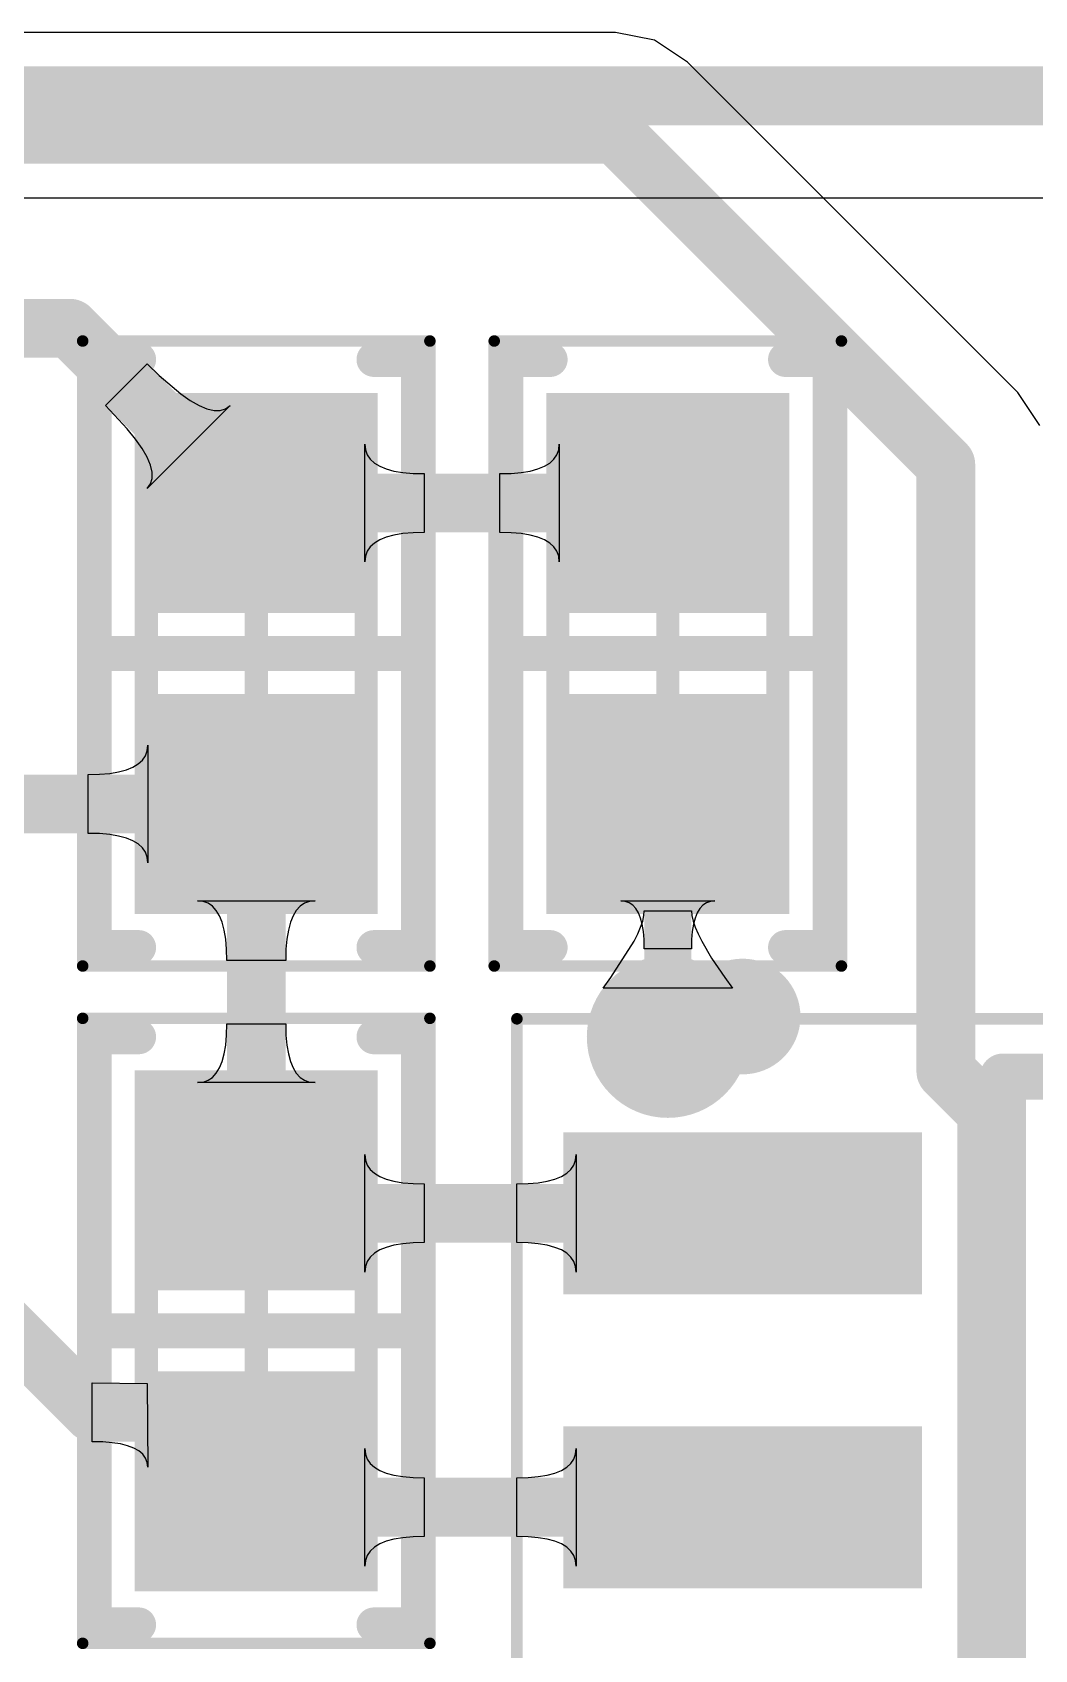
# Model space of a CAD drawing. Header units: inches. Extents: x -0.14 to 3.29, y -0.08 to 7.88.
# Drawn here: x 1.3486 to 1.5191, y 1.6268 to 1.9019 of the extents above; entities that cross this region are included whole.
import ezdxf

# ---------------------------------------------------------------- set-up
doc = ezdxf.new("R2010")
doc.units = ezdxf.units.IN
doc.header["$MEASUREMENT"] = 0
for name, color, linetype in [('Bottom Layer', 5, 'Continuous'), ('Top 3D Body', 56, 'Continuous'), ('Top Courtyard', 56, 'Continuous'), ('Top Layer', 1, 'Continuous'), ('Top Overlay', 2, 'Continuous'), ('Top Paste', 8, 'Continuous'), ('Top Solder', 216, 'Continuous'), ('Via Holes', 16, 'Continuous')]:
    doc.layers.add(name, color=color, linetype=linetype)

# ---------------------------------------------------------------- blocks, each defined once
blk = doc.blocks.new('34355DA5_B1DA_47C2_A88A_ECF82120A4F7_249')
at = {"layer": 'Top Layer'}
for points in [[(-0.13583, 0.13819), (-0.13583, 0.16181), (-0.07874, 0.16181), (-0.07874, 0.13819)], [(-0.13583, 0.08819), (-0.13583, 0.11181), (-0.07874, 0.11181), (-0.07874, 0.08819)]]:
    blk.add_hatch(color=1, dxfattribs=at).paths.add_polyline_path(points)
at = {"layer": 'Top Paste'}
for points in [[(-0.13583, 0.13819), (-0.13583, 0.16181), (-0.07874, 0.16181), (-0.07874, 0.13819)], [(-0.13583, 0.08819), (-0.13583, 0.11181), (-0.07874, 0.11181), (-0.07874, 0.08819)]]:
    blk.add_hatch(color=8, dxfattribs=at).paths.add_polyline_path(points)
at = {"layer": 'Top Solder'}
for points in [[(-0.1378, 0.13622), (-0.1378, 0.16378), (-0.07677, 0.16378), (-0.07677, 0.13622)], [(-0.1378, 0.08622), (-0.1378, 0.11378), (-0.07677, 0.11378), (-0.07677, 0.08622)]]:
    blk.add_hatch(color=216, dxfattribs=at).paths.add_polyline_path(points)
at = {"layer": 'Top Courtyard'}
for points in [[(-0.14567, -0.18307, 0.00197, 0.00197, 0), (-0.14567, 0.18307, 0.00197, 0.00197, 0)], [(-0.14567, 0.18307, 0.00197, 0.00197, 0), (0.14567, 0.18307, 0.00197, 0.00197, 0)]]:
    blk.add_lwpolyline(points, format="xyseb", dxfattribs=at)
blk.add_lwpolyline([(-0.14616, 0.18307, 0.000984, 0.000984, 1), (-0.14518, 0.18307, 0.000984, 0.000984, 1)], format="xyseb", close=True, dxfattribs=at)
blk.add_lwpolyline([(-0.14616, 0.18307, 0.000984, 0.000984, 1), (-0.14518, 0.18307, 0.000984, 0.000984, 1)], format="xyseb", close=True, dxfattribs=at)
at = {"layer": 'Top Overlay'}
for points in [[(-0.10236, 0.18346, 0.00984, 0.00984, 1), (-0.1122, 0.18346, 0.00984, 0.00984, 1)], [(-0.11467, 0.18346, 0.00492, 0.00492, 1), (-0.10974, 0.18346, 0.00492, 0.00492, 1)], [(-0.10482, 0.18346, 0.00492, 0.00492, 1), (-0.0999, 0.18346, 0.00492, 0.00492, 1)], [(-0.06496, 0.17323, 0.00394, 0.00394, 1), (-0.06102, 0.17323, 0.00394, 0.00394, 1)], [(-0.06496, 0.17323, 0.00394, 0.00394, 1), (-0.06102, 0.17323, 0.00394, 0.00394, 1)]]:
    blk.add_lwpolyline(points, format="xyseb", close=True, dxfattribs=at)
for points in [[(-0.06299, -0.17323, 0.00787, 0.00787, 0), (-0.06299, 0.17323, 0.00787, 0.00787, 0)], [(-0.06299, 0.17323, 0.00787, 0.00787, 0), (0.06299, 0.17323, 0.00787, 0.00787, 0)]]:
    blk.add_lwpolyline(points, format="xyseb", dxfattribs=at)
blk = doc.blocks.new('RES_0603_1608_290')
at = {"layer": 'Top Layer'}
for points in [[(-0.04232, -0.0187), (-0.04232, 0.0187), (-0.00886, 0.0187), (-0.00886, -0.0187)], [(0.00886, -0.0187), (0.00886, 0.0187), (0.04232, 0.0187), (0.04232, -0.0187)]]:
    blk.add_hatch(color=1, dxfattribs=at).paths.add_polyline_path(points)
at = {"layer": 'Top Paste'}
for points in [[(-0.04232, -0.0187), (-0.04232, 0.0187), (-0.00886, 0.0187), (-0.00886, -0.0187)], [(0.00886, -0.0187), (0.00886, 0.0187), (0.04232, 0.0187), (0.04232, -0.0187)]]:
    blk.add_hatch(color=8, dxfattribs=at).paths.add_polyline_path(points)
at = {"layer": 'Top Solder'}
for points in [[(-0.04429, -0.02067), (-0.04429, 0.02067), (-0.00689, 0.02067), (-0.00689, -0.02067)], [(0.00689, -0.02067), (0.00689, 0.02067), (0.04429, 0.02067), (0.04429, -0.02067)]]:
    blk.add_hatch(color=216, dxfattribs=at).paths.add_polyline_path(points)
at = {"layer": 'Top 3D Body'}
for points in [[(-0.03445, 0.0187, 0.00394, 0.00394, 0), (-0.03445, -0.0187, 0.00394, 0.00394, 0)], [(-0.03445, 0.0187, 0.00394, 0.00394, 0), (0.03445, 0.0187, 0.00394, 0.00394, 0)], [(0.03445, 0.0187, 0.00394, 0.00394, 0), (0.03445, -0.0187, 0.00394, 0.00394, 0)], [(-0.03445, -0.0187, 0.00394, 0.00394, 0), (0.03445, -0.0187, 0.00394, 0.00394, 0)]]:
    blk.add_lwpolyline(points, format="xyseb", dxfattribs=at)
for points in [[(-0.03543, 0.0187, 0.00197, 0.00197, 1), (-0.03347, 0.0187, 0.00197, 0.00197, 1)], [(-0.03543, 0.0187, 0.00197, 0.00197, 1), (-0.03347, 0.0187, 0.00197, 0.00197, 1)], [(0.03346, 0.0187, 0.00197, 0.00197, 1), (0.03543, 0.0187, 0.00197, 0.00197, 1)], [(0.03346, 0.0187, 0.00197, 0.00197, 1), (0.03543, 0.0187, 0.00197, 0.00197, 1)], [(-0.03543, -0.0187, 0.00197, 0.00197, 1), (-0.03347, -0.0187, 0.00197, 0.00197, 1)], [(-0.03543, -0.0187, 0.00197, 0.00197, 1), (-0.03347, -0.0187, 0.00197, 0.00197, 1)], [(0.03346, -0.0187, 0.00197, 0.00197, 1), (0.03543, -0.0187, 0.00197, 0.00197, 1)], [(0.03346, -0.0187, 0.00197, 0.00197, 1), (0.03543, -0.0187, 0.00197, 0.00197, 1)]]:
    blk.add_lwpolyline(points, format="xyseb", close=True, dxfattribs=at)
at = {"layer": 'Top Courtyard'}
for points in [[(-0.05315, 0.02953, 0.00197, 0.00197, 0), (-0.05315, -0.02953, 0.00197, 0.00197, 0)], [(-0.05315, 0.02953, 0.00197, 0.00197, 0), (0.05315, 0.02953, 0.00197, 0.00197, 0)], [(0.05315, 0.02953, 0.00197, 0.00197, 0), (0.05315, -0.02953, 0.00197, 0.00197, 0)], [(0, 0.0187, 0.00394, 0.00394, 0), (0, -0.0187, 0.00394, 0.00394, 0)], [(-0.0187, 0, 0.00394, 0.00394, 0), (0.0187, 0, 0.00394, 0.00394, 0)], [(-0.05315, -0.02953, 0.00197, 0.00197, 0), (0.05315, -0.02953, 0.00197, 0.00197, 0)]]:
    blk.add_lwpolyline(points, format="xyseb", dxfattribs=at)
for points in [[(-0.05364, 0.02953, 0.000984, 0.000984, 1), (-0.05266, 0.02953, 0.000984, 0.000984, 1)], [(-0.05364, 0.02953, 0.000984, 0.000984, 1), (-0.05266, 0.02953, 0.000984, 0.000984, 1)], [(0.05266, 0.02953, 0.000984, 0.000984, 1), (0.05364, 0.02953, 0.000984, 0.000984, 1)], [(0.05266, 0.02953, 0.000984, 0.000984, 1), (0.05364, 0.02953, 0.000984, 0.000984, 1)], [(-0.00098, 0.0187, 0.00197, 0.00197, 1), (0.00098, 0.0187, 0.00197, 0.00197, 1)], [(-0.01969, 0, 0.00197, 0.00197, 1), (-0.01772, 0, 0.00197, 0.00197, 1)], [(0.01772, 0, 0.00197, 0.00197, 1), (0.01968, 0, 0.00197, 0.00197, 1)], [(-0.00098, -0.0187, 0.00197, 0.00197, 1), (0.00098, -0.0187, 0.00197, 0.00197, 1)], [(-0.05364, -0.02953, 0.000984, 0.000984, 1), (-0.05266, -0.02953, 0.000984, 0.000984, 1)], [(-0.05364, -0.02953, 0.000984, 0.000984, 1), (-0.05266, -0.02953, 0.000984, 0.000984, 1)], [(0.05266, -0.02953, 0.000984, 0.000984, 1), (0.05364, -0.02953, 0.000984, 0.000984, 1)], [(0.05266, -0.02953, 0.000984, 0.000984, 1), (0.05364, -0.02953, 0.000984, 0.000984, 1)]]:
    blk.add_lwpolyline(points, format="xyseb", close=True, dxfattribs=at)
at = {"layer": 'Top Overlay'}
for points in [[(-0.05, 0.02756, 0.00591, 0.00591, 0), (-0.05, 0.02, 0.00591, 0.00591, 0)], [(-0.05, 0.02756, 0.00591, 0.00591, 0), (0.05, 0.02756, 0.00591, 0.00591, 0)], [(0, 0.02756, 0.00591, 0.00591, 0), (0, -0.02756, 0.00591, 0.00591, 0)], [(0.05, 0.02756, 0.00591, 0.00591, 0), (0.05, 0.02, 0.00591, 0.00591, 0)], [(-0.05, -0.02, 0.00591, 0.00591, 0), (-0.05, -0.02756, 0.00591, 0.00591, 0)], [(0.05, -0.02, 0.00591, 0.00591, 0), (0.05, -0.02756, 0.00591, 0.00591, 0)], [(-0.05, -0.02756, 0.00591, 0.00591, 0), (0.05, -0.02756, 0.00591, 0.00591, 0)]]:
    blk.add_lwpolyline(points, format="xyseb", dxfattribs=at)
for points in [[(-0.05148, 0.02756, 0.00295, 0.00295, 1), (-0.04852, 0.02756, 0.00295, 0.00295, 1)], [(-0.05148, 0.02756, 0.00295, 0.00295, 1), (-0.04852, 0.02756, 0.00295, 0.00295, 1)], [(-0.00148, 0.02756, 0.00295, 0.00295, 1), (0.00148, 0.02756, 0.00295, 0.00295, 1)], [(0.04852, 0.02756, 0.00295, 0.00295, 1), (0.05148, 0.02756, 0.00295, 0.00295, 1)], [(0.04852, 0.02756, 0.00295, 0.00295, 1), (0.05148, 0.02756, 0.00295, 0.00295, 1)], [(-0.05148, 0.02, 0.00295, 0.00295, 1), (-0.04852, 0.02, 0.00295, 0.00295, 1)], [(0.04852, 0.02, 0.00295, 0.00295, 1), (0.05148, 0.02, 0.00295, 0.00295, 1)], [(-0.05148, -0.02, 0.00295, 0.00295, 1), (-0.04852, -0.02, 0.00295, 0.00295, 1)], [(0.04852, -0.02, 0.00295, 0.00295, 1), (0.05148, -0.02, 0.00295, 0.00295, 1)], [(-0.05148, -0.02756, 0.00295, 0.00295, 1), (-0.04852, -0.02756, 0.00295, 0.00295, 1)], [(-0.05148, -0.02756, 0.00295, 0.00295, 1), (-0.04852, -0.02756, 0.00295, 0.00295, 1)], [(-0.00148, -0.02756, 0.00295, 0.00295, 1), (0.00148, -0.02756, 0.00295, 0.00295, 1)], [(0.04852, -0.02756, 0.00295, 0.00295, 1), (0.05148, -0.02756, 0.00295, 0.00295, 1)], [(0.04852, -0.02756, 0.00295, 0.00295, 1), (0.05148, -0.02756, 0.00295, 0.00295, 1)]]:
    blk.add_lwpolyline(points, format="xyseb", close=True, dxfattribs=at)
blk = doc.blocks.new('RES_0603_1608_298')
at = {"layer": 'Top Layer'}
for points in [[(-0.04232, -0.0187), (-0.04232, 0.0187), (-0.00886, 0.0187), (-0.00886, -0.0187)], [(0.00886, -0.0187), (0.00886, 0.0187), (0.04232, 0.0187), (0.04232, -0.0187)]]:
    blk.add_hatch(color=1, dxfattribs=at).paths.add_polyline_path(points)
at = {"layer": 'Top Paste'}
for points in [[(-0.04232, -0.0187), (-0.04232, 0.0187), (-0.00886, 0.0187), (-0.00886, -0.0187)], [(0.00886, -0.0187), (0.00886, 0.0187), (0.04232, 0.0187), (0.04232, -0.0187)]]:
    blk.add_hatch(color=8, dxfattribs=at).paths.add_polyline_path(points)
at = {"layer": 'Top Solder'}
for points in [[(-0.04429, -0.02067), (-0.04429, 0.02067), (-0.00689, 0.02067), (-0.00689, -0.02067)], [(0.00689, -0.02067), (0.00689, 0.02067), (0.04429, 0.02067), (0.04429, -0.02067)]]:
    blk.add_hatch(color=216, dxfattribs=at).paths.add_polyline_path(points)
at = {"layer": 'Top 3D Body'}
for points in [[(-0.03445, 0.0187, 0.00394, 0.00394, 0), (-0.03445, -0.0187, 0.00394, 0.00394, 0)], [(-0.03445, 0.0187, 0.00394, 0.00394, 0), (0.03445, 0.0187, 0.00394, 0.00394, 0)], [(0.03445, 0.0187, 0.00394, 0.00394, 0), (0.03445, -0.0187, 0.00394, 0.00394, 0)], [(-0.03445, -0.0187, 0.00394, 0.00394, 0), (0.03445, -0.0187, 0.00394, 0.00394, 0)]]:
    blk.add_lwpolyline(points, format="xyseb", dxfattribs=at)
for points in [[(-0.03543, 0.0187, 0.00197, 0.00197, 1), (-0.03347, 0.0187, 0.00197, 0.00197, 1)], [(-0.03543, 0.0187, 0.00197, 0.00197, 1), (-0.03347, 0.0187, 0.00197, 0.00197, 1)], [(0.03346, 0.0187, 0.00197, 0.00197, 1), (0.03543, 0.0187, 0.00197, 0.00197, 1)], [(0.03346, 0.0187, 0.00197, 0.00197, 1), (0.03543, 0.0187, 0.00197, 0.00197, 1)], [(-0.03543, -0.0187, 0.00197, 0.00197, 1), (-0.03347, -0.0187, 0.00197, 0.00197, 1)], [(-0.03543, -0.0187, 0.00197, 0.00197, 1), (-0.03347, -0.0187, 0.00197, 0.00197, 1)], [(0.03346, -0.0187, 0.00197, 0.00197, 1), (0.03543, -0.0187, 0.00197, 0.00197, 1)], [(0.03346, -0.0187, 0.00197, 0.00197, 1), (0.03543, -0.0187, 0.00197, 0.00197, 1)]]:
    blk.add_lwpolyline(points, format="xyseb", close=True, dxfattribs=at)
at = {"layer": 'Top Courtyard'}
for points in [[(-0.05315, 0.02953, 0.00197, 0.00197, 0), (-0.05315, -0.02953, 0.00197, 0.00197, 0)], [(-0.05315, 0.02953, 0.00197, 0.00197, 0), (0.05315, 0.02953, 0.00197, 0.00197, 0)], [(0.05315, 0.02953, 0.00197, 0.00197, 0), (0.05315, -0.02953, 0.00197, 0.00197, 0)], [(0, 0.0187, 0.00394, 0.00394, 0), (0, -0.0187, 0.00394, 0.00394, 0)], [(-0.0187, 0, 0.00394, 0.00394, 0), (0.0187, 0, 0.00394, 0.00394, 0)], [(-0.05315, -0.02953, 0.00197, 0.00197, 0), (0.05315, -0.02953, 0.00197, 0.00197, 0)]]:
    blk.add_lwpolyline(points, format="xyseb", dxfattribs=at)
for points in [[(-0.05364, 0.02953, 0.000984, 0.000984, 1), (-0.05266, 0.02953, 0.000984, 0.000984, 1)], [(-0.05364, 0.02953, 0.000984, 0.000984, 1), (-0.05266, 0.02953, 0.000984, 0.000984, 1)], [(0.05266, 0.02953, 0.000984, 0.000984, 1), (0.05364, 0.02953, 0.000984, 0.000984, 1)], [(0.05266, 0.02953, 0.000984, 0.000984, 1), (0.05364, 0.02953, 0.000984, 0.000984, 1)], [(-0.00098, 0.0187, 0.00197, 0.00197, 1), (0.00098, 0.0187, 0.00197, 0.00197, 1)], [(-0.01969, 0, 0.00197, 0.00197, 1), (-0.01772, 0, 0.00197, 0.00197, 1)], [(0.01772, 0, 0.00197, 0.00197, 1), (0.01968, 0, 0.00197, 0.00197, 1)], [(-0.00098, -0.0187, 0.00197, 0.00197, 1), (0.00098, -0.0187, 0.00197, 0.00197, 1)], [(-0.05364, -0.02953, 0.000984, 0.000984, 1), (-0.05266, -0.02953, 0.000984, 0.000984, 1)], [(-0.05364, -0.02953, 0.000984, 0.000984, 1), (-0.05266, -0.02953, 0.000984, 0.000984, 1)], [(0.05266, -0.02953, 0.000984, 0.000984, 1), (0.05364, -0.02953, 0.000984, 0.000984, 1)], [(0.05266, -0.02953, 0.000984, 0.000984, 1), (0.05364, -0.02953, 0.000984, 0.000984, 1)]]:
    blk.add_lwpolyline(points, format="xyseb", close=True, dxfattribs=at)
at = {"layer": 'Top Overlay'}
for points in [[(-0.05, 0.02756, 0.00591, 0.00591, 0), (-0.05, 0.02, 0.00591, 0.00591, 0)], [(-0.05, 0.02756, 0.00591, 0.00591, 0), (0.05, 0.02756, 0.00591, 0.00591, 0)], [(0, 0.02756, 0.00591, 0.00591, 0), (0, -0.02756, 0.00591, 0.00591, 0)], [(0.05, 0.02756, 0.00591, 0.00591, 0), (0.05, 0.02, 0.00591, 0.00591, 0)], [(-0.05, -0.02, 0.00591, 0.00591, 0), (-0.05, -0.02756, 0.00591, 0.00591, 0)], [(0.05, -0.02, 0.00591, 0.00591, 0), (0.05, -0.02756, 0.00591, 0.00591, 0)], [(-0.05, -0.02756, 0.00591, 0.00591, 0), (0.05, -0.02756, 0.00591, 0.00591, 0)]]:
    blk.add_lwpolyline(points, format="xyseb", dxfattribs=at)
for points in [[(-0.05148, 0.02756, 0.00295, 0.00295, 1), (-0.04852, 0.02756, 0.00295, 0.00295, 1)], [(-0.05148, 0.02756, 0.00295, 0.00295, 1), (-0.04852, 0.02756, 0.00295, 0.00295, 1)], [(-0.00148, 0.02756, 0.00295, 0.00295, 1), (0.00148, 0.02756, 0.00295, 0.00295, 1)], [(0.04852, 0.02756, 0.00295, 0.00295, 1), (0.05148, 0.02756, 0.00295, 0.00295, 1)], [(0.04852, 0.02756, 0.00295, 0.00295, 1), (0.05148, 0.02756, 0.00295, 0.00295, 1)], [(-0.05148, 0.02, 0.00295, 0.00295, 1), (-0.04852, 0.02, 0.00295, 0.00295, 1)], [(0.04852, 0.02, 0.00295, 0.00295, 1), (0.05148, 0.02, 0.00295, 0.00295, 1)], [(-0.05148, -0.02, 0.00295, 0.00295, 1), (-0.04852, -0.02, 0.00295, 0.00295, 1)], [(0.04852, -0.02, 0.00295, 0.00295, 1), (0.05148, -0.02, 0.00295, 0.00295, 1)], [(-0.05148, -0.02756, 0.00295, 0.00295, 1), (-0.04852, -0.02756, 0.00295, 0.00295, 1)], [(-0.05148, -0.02756, 0.00295, 0.00295, 1), (-0.04852, -0.02756, 0.00295, 0.00295, 1)], [(-0.00148, -0.02756, 0.00295, 0.00295, 1), (0.00148, -0.02756, 0.00295, 0.00295, 1)], [(0.04852, -0.02756, 0.00295, 0.00295, 1), (0.05148, -0.02756, 0.00295, 0.00295, 1)], [(0.04852, -0.02756, 0.00295, 0.00295, 1), (0.05148, -0.02756, 0.00295, 0.00295, 1)]]:
    blk.add_lwpolyline(points, format="xyseb", close=True, dxfattribs=at)
blk = doc.blocks.new('RES_0603_1608_304')
at = {"layer": 'Top Layer'}
for points in [[(-0.04232, -0.0187), (-0.04232, 0.0187), (-0.00886, 0.0187), (-0.00886, -0.0187)], [(0.00886, -0.0187), (0.00886, 0.0187), (0.04232, 0.0187), (0.04232, -0.0187)]]:
    blk.add_hatch(color=1, dxfattribs=at).paths.add_polyline_path(points)
at = {"layer": 'Top Paste'}
for points in [[(-0.04232, -0.0187), (-0.04232, 0.0187), (-0.00886, 0.0187), (-0.00886, -0.0187)], [(0.00886, -0.0187), (0.00886, 0.0187), (0.04232, 0.0187), (0.04232, -0.0187)]]:
    blk.add_hatch(color=8, dxfattribs=at).paths.add_polyline_path(points)
at = {"layer": 'Top Solder'}
for points in [[(-0.04429, -0.02067), (-0.04429, 0.02067), (-0.00689, 0.02067), (-0.00689, -0.02067)], [(0.00689, -0.02067), (0.00689, 0.02067), (0.04429, 0.02067), (0.04429, -0.02067)]]:
    blk.add_hatch(color=216, dxfattribs=at).paths.add_polyline_path(points)
at = {"layer": 'Top 3D Body'}
for points in [[(-0.03445, 0.0187, 0.00394, 0.00394, 0), (-0.03445, -0.0187, 0.00394, 0.00394, 0)], [(-0.03445, 0.0187, 0.00394, 0.00394, 0), (0.03445, 0.0187, 0.00394, 0.00394, 0)], [(0.03445, 0.0187, 0.00394, 0.00394, 0), (0.03445, -0.0187, 0.00394, 0.00394, 0)], [(-0.03445, -0.0187, 0.00394, 0.00394, 0), (0.03445, -0.0187, 0.00394, 0.00394, 0)]]:
    blk.add_lwpolyline(points, format="xyseb", dxfattribs=at)
for points in [[(-0.03543, 0.0187, 0.00197, 0.00197, 1), (-0.03347, 0.0187, 0.00197, 0.00197, 1)], [(-0.03543, 0.0187, 0.00197, 0.00197, 1), (-0.03347, 0.0187, 0.00197, 0.00197, 1)], [(0.03346, 0.0187, 0.00197, 0.00197, 1), (0.03543, 0.0187, 0.00197, 0.00197, 1)], [(0.03346, 0.0187, 0.00197, 0.00197, 1), (0.03543, 0.0187, 0.00197, 0.00197, 1)], [(-0.03543, -0.0187, 0.00197, 0.00197, 1), (-0.03347, -0.0187, 0.00197, 0.00197, 1)], [(-0.03543, -0.0187, 0.00197, 0.00197, 1), (-0.03347, -0.0187, 0.00197, 0.00197, 1)], [(0.03346, -0.0187, 0.00197, 0.00197, 1), (0.03543, -0.0187, 0.00197, 0.00197, 1)], [(0.03346, -0.0187, 0.00197, 0.00197, 1), (0.03543, -0.0187, 0.00197, 0.00197, 1)]]:
    blk.add_lwpolyline(points, format="xyseb", close=True, dxfattribs=at)
at = {"layer": 'Top Courtyard'}
for points in [[(-0.05315, 0.02953, 0.00197, 0.00197, 0), (-0.05315, -0.02953, 0.00197, 0.00197, 0)], [(-0.05315, 0.02953, 0.00197, 0.00197, 0), (0.05315, 0.02953, 0.00197, 0.00197, 0)], [(0.05315, 0.02953, 0.00197, 0.00197, 0), (0.05315, -0.02953, 0.00197, 0.00197, 0)], [(0, 0.0187, 0.00394, 0.00394, 0), (0, -0.0187, 0.00394, 0.00394, 0)], [(-0.0187, 0, 0.00394, 0.00394, 0), (0.0187, 0, 0.00394, 0.00394, 0)], [(-0.05315, -0.02953, 0.00197, 0.00197, 0), (0.05315, -0.02953, 0.00197, 0.00197, 0)]]:
    blk.add_lwpolyline(points, format="xyseb", dxfattribs=at)
for points in [[(-0.05364, 0.02953, 0.000984, 0.000984, 1), (-0.05266, 0.02953, 0.000984, 0.000984, 1)], [(-0.05364, 0.02953, 0.000984, 0.000984, 1), (-0.05266, 0.02953, 0.000984, 0.000984, 1)], [(0.05266, 0.02953, 0.000984, 0.000984, 1), (0.05364, 0.02953, 0.000984, 0.000984, 1)], [(0.05266, 0.02953, 0.000984, 0.000984, 1), (0.05364, 0.02953, 0.000984, 0.000984, 1)], [(-0.00098, 0.0187, 0.00197, 0.00197, 1), (0.00098, 0.0187, 0.00197, 0.00197, 1)], [(-0.01969, 0, 0.00197, 0.00197, 1), (-0.01772, 0, 0.00197, 0.00197, 1)], [(0.01772, 0, 0.00197, 0.00197, 1), (0.01968, 0, 0.00197, 0.00197, 1)], [(-0.00098, -0.0187, 0.00197, 0.00197, 1), (0.00098, -0.0187, 0.00197, 0.00197, 1)], [(-0.05364, -0.02953, 0.000984, 0.000984, 1), (-0.05266, -0.02953, 0.000984, 0.000984, 1)], [(-0.05364, -0.02953, 0.000984, 0.000984, 1), (-0.05266, -0.02953, 0.000984, 0.000984, 1)], [(0.05266, -0.02953, 0.000984, 0.000984, 1), (0.05364, -0.02953, 0.000984, 0.000984, 1)], [(0.05266, -0.02953, 0.000984, 0.000984, 1), (0.05364, -0.02953, 0.000984, 0.000984, 1)]]:
    blk.add_lwpolyline(points, format="xyseb", close=True, dxfattribs=at)
at = {"layer": 'Top Overlay'}
for points in [[(-0.05, 0.02756, 0.00591, 0.00591, 0), (-0.05, 0.02, 0.00591, 0.00591, 0)], [(-0.05, 0.02756, 0.00591, 0.00591, 0), (0.05, 0.02756, 0.00591, 0.00591, 0)], [(0, 0.02756, 0.00591, 0.00591, 0), (0, -0.02756, 0.00591, 0.00591, 0)], [(0.05, 0.02756, 0.00591, 0.00591, 0), (0.05, 0.02, 0.00591, 0.00591, 0)], [(-0.05, -0.02, 0.00591, 0.00591, 0), (-0.05, -0.02756, 0.00591, 0.00591, 0)], [(0.05, -0.02, 0.00591, 0.00591, 0), (0.05, -0.02756, 0.00591, 0.00591, 0)], [(-0.05, -0.02756, 0.00591, 0.00591, 0), (0.05, -0.02756, 0.00591, 0.00591, 0)]]:
    blk.add_lwpolyline(points, format="xyseb", dxfattribs=at)
for points in [[(-0.05148, 0.02756, 0.00295, 0.00295, 1), (-0.04852, 0.02756, 0.00295, 0.00295, 1)], [(-0.05148, 0.02756, 0.00295, 0.00295, 1), (-0.04852, 0.02756, 0.00295, 0.00295, 1)], [(-0.00148, 0.02756, 0.00295, 0.00295, 1), (0.00148, 0.02756, 0.00295, 0.00295, 1)], [(0.04852, 0.02756, 0.00295, 0.00295, 1), (0.05148, 0.02756, 0.00295, 0.00295, 1)], [(0.04852, 0.02756, 0.00295, 0.00295, 1), (0.05148, 0.02756, 0.00295, 0.00295, 1)], [(-0.05148, 0.02, 0.00295, 0.00295, 1), (-0.04852, 0.02, 0.00295, 0.00295, 1)], [(0.04852, 0.02, 0.00295, 0.00295, 1), (0.05148, 0.02, 0.00295, 0.00295, 1)], [(-0.05148, -0.02, 0.00295, 0.00295, 1), (-0.04852, -0.02, 0.00295, 0.00295, 1)], [(0.04852, -0.02, 0.00295, 0.00295, 1), (0.05148, -0.02, 0.00295, 0.00295, 1)], [(-0.05148, -0.02756, 0.00295, 0.00295, 1), (-0.04852, -0.02756, 0.00295, 0.00295, 1)], [(-0.05148, -0.02756, 0.00295, 0.00295, 1), (-0.04852, -0.02756, 0.00295, 0.00295, 1)], [(-0.00148, -0.02756, 0.00295, 0.00295, 1), (0.00148, -0.02756, 0.00295, 0.00295, 1)], [(0.04852, -0.02756, 0.00295, 0.00295, 1), (0.05148, -0.02756, 0.00295, 0.00295, 1)], [(0.04852, -0.02756, 0.00295, 0.00295, 1), (0.05148, -0.02756, 0.00295, 0.00295, 1)]]:
    blk.add_lwpolyline(points, format="xyseb", close=True, dxfattribs=at)

msp = doc.modelspace()

# ---------------------------------------------------------------- hatches: boundary and pattern name
at = {"layer": 'Bottom Layer'}
h = msp.add_hatch(color=5, dxfattribs=at)
edge = h.paths.add_edge_path()
edge.add_arc((1.45669, 1.73102), 0.01378, 0, 360)
at = {"layer": 'Top Layer'}
h = msp.add_hatch(color=1, dxfattribs=at)
edge = h.paths.add_edge_path()
edge.add_arc((1.45669, 1.73102), 0.01378, 0, 360)
at = {"layer": 'Via Holes'}
h = msp.add_hatch(color=7, dxfattribs=at)
edge = h.paths.add_edge_path()
edge.add_arc((1.45669, 1.73102), 0.00689, 0, 360)

# ---------------------------------------------------------------- linework, layer by layer
at = {"layer": 'Bottom Layer'}
msp.add_line((1.1055, 1.87374), (2.62433, 1.87374), dxfattribs=at)
msp.add_lwpolyline([(1.08517, 1.89107, 0.01, 0.01, 0), (2.63622, 1.89107, 0.01, 0.01, 0)], format="xyseb", dxfattribs=at)
at = {"layer": 'Top Layer'}
for p, q in [((1.44779, 1.90187), (1.00741, 1.90187)), ((1.45442, 1.90055), (1.44779, 1.90187)), ((1.46004, 1.89679), (1.45442, 1.90055)), ((1.51622, 1.84061), (1.46004, 1.89679)), ((1.36104, 1.83842), (1.36811, 1.8455)), ((1.36811, 1.8455), (1.37016, 1.84352)), ((1.37016, 1.84352), (1.37384, 1.8404)), ((1.37384, 1.8404), (1.37547, 1.83927)), ((1.51998, 1.83499), (1.51622, 1.84061)), ((1.36472, 1.83446), (1.36104, 1.83842)), ((1.38226, 1.83842), (1.36811, 1.82428)), ((1.37547, 1.83927), (1.37695, 1.83842)), ((1.37695, 1.83842), (1.3783, 1.83786)), ((1.3783, 1.83786), (1.3795, 1.83758)), ((1.3795, 1.83758), (1.38056, 1.83758)), ((1.38056, 1.83758), (1.38148, 1.83786)), ((1.38148, 1.83786), (1.38226, 1.83842)), ((1.36613, 1.8327), (1.36472, 1.83446)), ((1.36726, 1.83107), (1.36613, 1.8327)), ((1.36811, 1.82959), (1.36726, 1.83107)), ((1.36868, 1.82824), (1.36811, 1.82959)), ((1.40515, 1.81181), (1.40515, 1.83181)), ((1.40515, 1.83181), (1.40526, 1.83086)), ((1.40526, 1.83086), (1.40556, 1.83001)), ((1.40556, 1.83001), (1.40607, 1.82926)), ((1.40607, 1.82926), (1.40677, 1.82861)), ((1.43661, 1.82861), (1.43732, 1.82926)), ((1.43732, 1.82926), (1.43783, 1.83001)), ((1.43783, 1.83001), (1.43813, 1.83086)), ((1.43813, 1.83086), (1.43823, 1.83181)), ((1.43823, 1.83181), (1.43823, 1.81181)), ((1.36896, 1.82704), (1.36868, 1.82824)), ((1.36896, 1.82598), (1.36896, 1.82704)), ((1.40677, 1.82861), (1.40768, 1.82806)), ((1.40768, 1.82806), (1.4088, 1.82761)), ((1.4088, 1.82761), (1.41011, 1.82726)), ((1.41011, 1.82726), (1.41163, 1.82701)), ((1.41163, 1.82701), (1.41335, 1.82686)), ((1.41335, 1.82686), (1.41527, 1.82681)), ((1.41527, 1.82681), (1.41527, 1.81681)), ((1.42811, 1.82681), (1.43004, 1.82686)), ((1.42811, 1.81681), (1.42811, 1.82681)), ((1.43004, 1.82686), (1.43176, 1.82701)), ((1.43176, 1.82701), (1.43327, 1.82726)), ((1.43327, 1.82726), (1.43459, 1.82761)), ((1.43459, 1.82761), (1.4357, 1.82806)), ((1.4357, 1.82806), (1.43661, 1.82861)), ((1.36811, 1.82428), (1.36868, 1.82506)), ((1.36868, 1.82506), (1.36896, 1.82598)), ((1.40768, 1.81556), (1.40677, 1.81501)), ((1.4088, 1.81601), (1.40768, 1.81556)), ((1.41011, 1.81636), (1.4088, 1.81601)), ((1.41163, 1.81661), (1.41011, 1.81636)), ((1.41335, 1.81676), (1.41163, 1.81661)), ((1.41527, 1.81681), (1.41335, 1.81676)), ((1.43004, 1.81676), (1.42811, 1.81681)), ((1.43176, 1.81661), (1.43004, 1.81676)), ((1.43327, 1.81636), (1.43176, 1.81661)), ((1.43459, 1.81601), (1.43327, 1.81636)), ((1.4357, 1.81556), (1.43459, 1.81601)), ((1.43661, 1.81501), (1.4357, 1.81556)), ((1.40526, 1.81276), (1.40515, 1.81181)), ((1.40556, 1.81361), (1.40526, 1.81276)), ((1.40607, 1.81436), (1.40556, 1.81361)), ((1.40677, 1.81501), (1.40607, 1.81436)), ((1.43732, 1.81436), (1.43661, 1.81501)), ((1.43783, 1.81361), (1.43732, 1.81436)), ((1.43813, 1.81276), (1.43783, 1.81361)), ((1.43823, 1.81181), (1.43813, 1.81276)), ((1.36813, 1.77968), (1.36823, 1.78063)), ((1.36823, 1.78063), (1.36823, 1.76063)), ((1.3657, 1.77688), (1.36661, 1.77743)), ((1.36661, 1.77743), (1.36732, 1.77808)), ((1.36732, 1.77808), (1.36783, 1.77883)), ((1.36783, 1.77883), (1.36813, 1.77968)), ((1.35811, 1.77563), (1.36004, 1.77568)), ((1.35811, 1.76563), (1.35811, 1.77563)), ((1.36004, 1.77568), (1.36176, 1.77583)), ((1.36176, 1.77583), (1.36327, 1.77608)), ((1.36327, 1.77608), (1.36459, 1.77643)), ((1.36459, 1.77643), (1.3657, 1.77688)), ((1.36004, 1.76558), (1.35811, 1.76563)), ((1.36176, 1.76543), (1.36004, 1.76558)), ((1.36327, 1.76518), (1.36176, 1.76543)), ((1.36459, 1.76483), (1.36327, 1.76518)), ((1.3657, 1.76438), (1.36459, 1.76483)), ((1.36661, 1.76383), (1.3657, 1.76438)), ((1.36732, 1.76318), (1.36661, 1.76383)), ((1.36783, 1.76243), (1.36732, 1.76318)), ((1.36813, 1.76158), (1.36783, 1.76243)), ((1.36823, 1.76063), (1.36813, 1.76158)), ((1.37764, 1.75404), (1.37669, 1.75414)), ((1.37669, 1.75414), (1.39669, 1.75414)), ((1.37849, 1.75374), (1.37764, 1.75404)), ((1.37924, 1.75323), (1.37849, 1.75374)), ((1.37989, 1.75252), (1.37924, 1.75323)), ((1.38044, 1.75161), (1.37989, 1.75252)), ((1.39349, 1.75252), (1.39294, 1.75161)), ((1.39414, 1.75323), (1.39349, 1.75252)), ((1.39489, 1.75374), (1.39414, 1.75323)), ((1.39574, 1.75404), (1.39489, 1.75374)), ((1.39669, 1.75414), (1.39574, 1.75404)), ((1.44945, 1.75406), (1.44869, 1.75414)), ((1.44869, 1.75414), (1.46469, 1.75414)), ((1.45013, 1.75381), (1.44945, 1.75406)), ((1.45073, 1.75341), (1.45013, 1.75381)), ((1.45125, 1.75284), (1.45073, 1.75341)), ((1.45169, 1.75211), (1.45125, 1.75284)), ((1.45262, 1.75166), (1.45269, 1.75248)), ((1.45269, 1.75248), (1.46069, 1.75248)), ((1.46069, 1.75248), (1.46076, 1.75166)), ((1.46213, 1.75284), (1.46169, 1.75211)), ((1.46265, 1.75341), (1.46213, 1.75284)), ((1.46325, 1.75381), (1.46265, 1.75341)), ((1.46393, 1.75406), (1.46325, 1.75381)), ((1.46469, 1.75414), (1.46393, 1.75406)), ((1.38089, 1.7505), (1.38044, 1.75161)), ((1.38124, 1.74918), (1.38089, 1.7505)), ((1.39249, 1.7505), (1.39214, 1.74918)), ((1.39294, 1.75161), (1.39249, 1.7505)), ((1.45157, 1.74853), (1.45206, 1.74968)), ((1.45205, 1.75122), (1.45169, 1.75211)), ((1.45233, 1.75016), (1.45205, 1.75122)), ((1.45206, 1.74968), (1.45241, 1.75072)), ((1.45253, 1.74894), (1.45233, 1.75016)), ((1.45241, 1.75072), (1.45262, 1.75166)), ((1.46076, 1.75166), (1.46097, 1.75072)), ((1.46105, 1.75016), (1.46085, 1.74894)), ((1.46097, 1.75072), (1.46133, 1.74968)), ((1.46133, 1.75122), (1.46105, 1.75016)), ((1.46169, 1.75211), (1.46133, 1.75122)), ((1.46133, 1.74968), (1.46182, 1.74853)), ((1.38149, 1.74766), (1.38124, 1.74918)), ((1.38164, 1.74594), (1.38149, 1.74766)), ((1.39189, 1.74766), (1.39174, 1.74594)), ((1.39214, 1.74918), (1.39189, 1.74766)), ((1.44701, 1.74111), (1.45094, 1.74727)), ((1.45094, 1.74727), (1.45157, 1.74853)), ((1.45265, 1.74756), (1.45253, 1.74894)), ((1.45269, 1.74602), (1.45265, 1.74756)), ((1.46073, 1.74756), (1.46069, 1.74602)), ((1.46085, 1.74894), (1.46073, 1.74756)), ((1.46182, 1.74853), (1.46245, 1.74727)), ((1.46245, 1.74727), (1.46413, 1.74441)), ((1.38169, 1.74402), (1.38164, 1.74594)), ((1.39169, 1.74402), (1.38169, 1.74402)), ((1.39174, 1.74594), (1.39169, 1.74402)), ((1.46069, 1.74602), (1.45269, 1.74602)), ((1.46413, 1.74441), (1.46638, 1.74111)), ((1.44568, 1.7393), (1.44701, 1.74111)), ((1.46771, 1.7393), (1.44568, 1.7393)), ((1.46638, 1.74111), (1.46771, 1.7393)), ((1.38164, 1.73133), (1.38169, 1.73323)), ((1.38169, 1.73323), (1.39169, 1.73323)), ((1.39169, 1.73323), (1.39174, 1.73133)), ((1.38149, 1.72963), (1.38164, 1.73133)), ((1.39174, 1.73133), (1.39189, 1.72963)), ((1.38089, 1.72683), (1.38124, 1.72813)), ((1.38124, 1.72813), (1.38149, 1.72963)), ((1.39189, 1.72963), (1.39214, 1.72813)), ((1.39214, 1.72813), (1.39249, 1.72683)), ((1.37924, 1.72413), (1.37989, 1.72483)), ((1.37989, 1.72483), (1.38044, 1.72573)), ((1.38044, 1.72573), (1.38089, 1.72683)), ((1.39249, 1.72683), (1.39294, 1.72573)), ((1.39294, 1.72573), (1.39349, 1.72483)), ((1.39349, 1.72483), (1.39414, 1.72413)), ((1.37669, 1.72323), (1.37764, 1.72333)), ((1.39669, 1.72323), (1.37669, 1.72323)), ((1.37764, 1.72333), (1.37849, 1.72363)), ((1.37849, 1.72363), (1.37924, 1.72413)), ((1.39414, 1.72413), (1.39489, 1.72363)), ((1.39489, 1.72363), (1.39574, 1.72333)), ((1.39574, 1.72333), (1.39669, 1.72323)), ((1.40515, 1.69102), (1.40515, 1.71102)), ((1.40515, 1.71102), (1.40526, 1.71007)), ((1.44101, 1.71007), (1.44111, 1.71102)), ((1.44111, 1.71102), (1.44111, 1.69102)), ((1.40526, 1.71007), (1.40556, 1.70922)), ((1.40556, 1.70922), (1.40607, 1.70847)), ((1.40607, 1.70847), (1.40677, 1.70782)), ((1.43949, 1.70782), (1.4402, 1.70847)), ((1.4402, 1.70847), (1.4407, 1.70922)), ((1.4407, 1.70922), (1.44101, 1.71007)), ((1.40677, 1.70782), (1.40768, 1.70727)), ((1.40768, 1.70727), (1.4088, 1.70682)), ((1.4088, 1.70682), (1.41011, 1.70647)), ((1.41011, 1.70647), (1.41163, 1.70622)), ((1.41163, 1.70622), (1.41335, 1.70607)), ((1.41335, 1.70607), (1.41527, 1.70602)), ((1.41527, 1.70602), (1.41527, 1.69602)), ((1.43099, 1.70602), (1.43291, 1.70607)), ((1.43099, 1.69602), (1.43099, 1.70602)), ((1.43291, 1.70607), (1.43463, 1.70622)), ((1.43463, 1.70622), (1.43615, 1.70647)), ((1.43615, 1.70647), (1.43746, 1.70682)), ((1.43746, 1.70682), (1.43858, 1.70727)), ((1.43858, 1.70727), (1.43949, 1.70782)), ((1.40768, 1.69477), (1.40677, 1.69422)), ((1.4088, 1.69522), (1.40768, 1.69477)), ((1.41011, 1.69557), (1.4088, 1.69522)), ((1.41163, 1.69582), (1.41011, 1.69557)), ((1.41335, 1.69597), (1.41163, 1.69582)), ((1.41527, 1.69602), (1.41335, 1.69597)), ((1.43291, 1.69597), (1.43099, 1.69602)), ((1.43463, 1.69582), (1.43291, 1.69597)), ((1.43615, 1.69557), (1.43463, 1.69582)), ((1.43746, 1.69522), (1.43615, 1.69557)), ((1.43858, 1.69477), (1.43746, 1.69522)), ((1.43949, 1.69422), (1.43858, 1.69477)), ((1.40526, 1.69197), (1.40515, 1.69102)), ((1.40556, 1.69282), (1.40526, 1.69197)), ((1.40607, 1.69357), (1.40556, 1.69282)), ((1.40677, 1.69422), (1.40607, 1.69357)), ((1.4402, 1.69357), (1.43949, 1.69422)), ((1.4407, 1.69282), (1.4402, 1.69357)), ((1.44101, 1.69197), (1.4407, 1.69282)), ((1.44111, 1.69102), (1.44101, 1.69197)), ((1.35878, 1.66217), (1.35878, 1.67217)), ((1.35878, 1.67217), (1.36811, 1.67205)), ((1.36811, 1.67205), (1.36823, 1.65783)), ((1.36057, 1.66212), (1.35878, 1.66217)), ((1.36217, 1.66199), (1.36057, 1.66212)), ((1.36358, 1.66178), (1.36217, 1.66199)), ((1.36481, 1.66147), (1.36358, 1.66178)), ((1.36585, 1.66108), (1.36481, 1.66147)), ((1.3667, 1.66061), (1.36585, 1.66108)), ((1.36737, 1.66004), (1.3667, 1.66061)), ((1.36784, 1.65939), (1.36737, 1.66004)), ((1.36813, 1.65865), (1.36784, 1.65939)), ((1.40515, 1.64102), (1.40515, 1.66102)), ((1.40515, 1.66102), (1.40526, 1.66007)), ((1.40526, 1.66007), (1.40556, 1.65922)), ((1.40556, 1.65922), (1.40607, 1.65847)), ((1.4402, 1.65847), (1.4407, 1.65922)), ((1.4407, 1.65922), (1.44101, 1.66007)), ((1.44101, 1.66007), (1.44111, 1.66102)), ((1.44111, 1.66102), (1.44111, 1.64102)), ((1.36823, 1.65783), (1.36813, 1.65865)), ((1.40607, 1.65847), (1.40677, 1.65782)), ((1.40677, 1.65782), (1.40768, 1.65727)), ((1.40768, 1.65727), (1.4088, 1.65682)), ((1.4088, 1.65682), (1.41011, 1.65647)), ((1.41011, 1.65647), (1.41163, 1.65622)), ((1.41163, 1.65622), (1.41335, 1.65607)), ((1.41335, 1.65607), (1.41527, 1.65602)), ((1.41527, 1.65602), (1.41527, 1.64602)), ((1.43099, 1.65602), (1.43291, 1.65607)), ((1.43099, 1.64602), (1.43099, 1.65602)), ((1.43291, 1.65607), (1.43463, 1.65622)), ((1.43463, 1.65622), (1.43615, 1.65647)), ((1.43615, 1.65647), (1.43746, 1.65682)), ((1.43746, 1.65682), (1.43858, 1.65727)), ((1.43858, 1.65727), (1.43949, 1.65782)), ((1.43949, 1.65782), (1.4402, 1.65847)), ((1.4088, 1.64522), (1.40768, 1.64477)), ((1.41011, 1.64557), (1.4088, 1.64522)), ((1.41163, 1.64582), (1.41011, 1.64557)), ((1.41335, 1.64597), (1.41163, 1.64582)), ((1.41527, 1.64602), (1.41335, 1.64597)), ((1.43291, 1.64597), (1.43099, 1.64602)), ((1.43463, 1.64582), (1.43291, 1.64597)), ((1.43615, 1.64557), (1.43463, 1.64582)), ((1.43746, 1.64522), (1.43615, 1.64557)), ((1.43858, 1.64477), (1.43746, 1.64522)), ((1.40556, 1.64282), (1.40526, 1.64197)), ((1.40607, 1.64357), (1.40556, 1.64282)), ((1.40677, 1.64422), (1.40607, 1.64357)), ((1.40768, 1.64477), (1.40677, 1.64422)), ((1.43949, 1.64422), (1.43858, 1.64477)), ((1.4402, 1.64357), (1.43949, 1.64422)), ((1.4407, 1.64282), (1.4402, 1.64357)), ((1.44101, 1.64197), (1.4407, 1.64282)), ((1.40526, 1.64197), (1.40515, 1.64102)), ((1.44111, 1.64102), (1.44101, 1.64197))]:
    msp.add_line(p, q, dxfattribs=at)
for points in [[(1.00741, 1.88454, 0.01, 0.01, 0), (1.44779, 1.88454, 0.01, 0.01, 0)], [(1.44779, 1.88454, 0.01, 0.01, 0), (1.50397, 1.82835, 0.01, 0.01, 0)], [(1.07351, 1.85154, 0.01, 0.01, 0), (1.35499, 1.85154, 0.01, 0.01, 0)], [(1.35499, 1.85154, 0.01, 0.01, 0), (1.38472, 1.82181, 0.01, 0.01, 0)], [(1.50397, 1.7252, 0.01, 0.01, 0), (1.50397, 1.82835, 0.01, 0.01, 0)], [(1.38472, 1.82181, 0.01, 0.01, 0), (1.38669, 1.82181, 0.01, 0.01, 0)], [(1.38669, 1.82181, 0.01, 0.01, 0), (1.45669, 1.82181, 0.01, 0.01, 0)], [(1.31669, 1.77063, 0.01, 0.01, 0), (1.38669, 1.77063, 0.01, 0.01, 0)], [(1.38669, 1.70661, 0.01, 0.01, 0), (1.38669, 1.77063, 0.01, 0.01, 0)], [(1.45669, 1.73102, 0.008, 0.008, 0), (1.45669, 1.77063, 0.008, 0.008, 0)], [(1.50397, 1.7252, 0.01, 0.01, 0), (1.51095, 1.71822, 0.01, 0.01, 0)], [(1.51095, 1.52583, 0.01, 0.01, 0), (1.51095, 1.71822, 0.01, 0.01, 0)], [(1.38669, 1.70661, 0.01, 0.01, 0), (1.39228, 1.70102, 0.01, 0.01, 0)], [(1.39228, 1.70102, 0.01, 0.01, 0), (1.46941, 1.70102, 0.01, 0.01, 0)], [(1.34078, 1.68517, 0.01, 0.01, 0), (1.35878, 1.66717, 0.01, 0.01, 0)], [(1.35878, 1.66717, 0.01, 0.01, 0), (1.37496, 1.66717, 0.01, 0.01, 0)], [(1.37496, 1.66717, 0.01, 0.01, 0), (1.38669, 1.65543, 0.01, 0.01, 0)], [(1.38669, 1.65543, 0.01, 0.01, 0), (1.3911, 1.65102, 0.01, 0.01, 0)], [(1.3911, 1.65102, 0.01, 0.01, 0), (1.46941, 1.65102, 0.01, 0.01, 0)]]:
    msp.add_lwpolyline(points, format="xyseb", dxfattribs=at)
for points in [[(1.44529, 1.88454, 0.005, 0.005, 1), (1.45029, 1.88454, 0.005, 0.005, 1)], [(1.44529, 1.88454, 0.005, 0.005, 1), (1.45029, 1.88454, 0.005, 0.005, 1)], [(1.35249, 1.85154, 0.005, 0.005, 1), (1.35749, 1.85154, 0.005, 0.005, 1)], [(1.35249, 1.85154, 0.005, 0.005, 1), (1.35749, 1.85154, 0.005, 0.005, 1)], [(1.50147, 1.82835, 0.005, 0.005, 1), (1.50647, 1.82835, 0.005, 0.005, 1)], [(1.50147, 1.82835, 0.005, 0.005, 1), (1.50647, 1.82835, 0.005, 0.005, 1)], [(1.38222, 1.82181, 0.005, 0.005, 1), (1.38722, 1.82181, 0.005, 0.005, 1)], [(1.38222, 1.82181, 0.005, 0.005, 1), (1.38722, 1.82181, 0.005, 0.005, 1)], [(1.38419, 1.82181, 0.005, 0.005, 1), (1.38919, 1.82181, 0.005, 0.005, 1)], [(1.38419, 1.82181, 0.005, 0.005, 1), (1.38919, 1.82181, 0.005, 0.005, 1)], [(1.45419, 1.82181, 0.005, 0.005, 1), (1.45919, 1.82181, 0.005, 0.005, 1)], [(1.38419, 1.77063, 0.005, 0.005, 1), (1.38919, 1.77063, 0.005, 0.005, 1)], [(1.38419, 1.77063, 0.005, 0.005, 1), (1.38919, 1.77063, 0.005, 0.005, 1)], [(1.45469, 1.77063, 0.004, 0.004, 1), (1.45869, 1.77063, 0.004, 0.004, 1)], [(1.45469, 1.73102, 0.004, 0.004, 1), (1.45869, 1.73102, 0.004, 0.004, 1)], [(1.50147, 1.7252, 0.005, 0.005, 1), (1.50647, 1.7252, 0.005, 0.005, 1)], [(1.50147, 1.7252, 0.005, 0.005, 1), (1.50647, 1.7252, 0.005, 0.005, 1)], [(1.50845, 1.71822, 0.005, 0.005, 1), (1.51345, 1.71822, 0.005, 0.005, 1)], [(1.50845, 1.71822, 0.005, 0.005, 1), (1.51345, 1.71822, 0.005, 0.005, 1)], [(1.38419, 1.70661, 0.005, 0.005, 1), (1.38919, 1.70661, 0.005, 0.005, 1)], [(1.38419, 1.70661, 0.005, 0.005, 1), (1.38919, 1.70661, 0.005, 0.005, 1)], [(1.38978, 1.70102, 0.005, 0.005, 1), (1.39478, 1.70102, 0.005, 0.005, 1)], [(1.38978, 1.70102, 0.005, 0.005, 1), (1.39478, 1.70102, 0.005, 0.005, 1)], [(1.46691, 1.70102, 0.005, 0.005, 1), (1.47191, 1.70102, 0.005, 0.005, 1)], [(1.35628, 1.66717, 0.005, 0.005, 1), (1.36128, 1.66717, 0.005, 0.005, 1)], [(1.35628, 1.66717, 0.005, 0.005, 1), (1.36128, 1.66717, 0.005, 0.005, 1)], [(1.37246, 1.66717, 0.005, 0.005, 1), (1.37746, 1.66717, 0.005, 0.005, 1)], [(1.37246, 1.66717, 0.005, 0.005, 1), (1.37746, 1.66717, 0.005, 0.005, 1)], [(1.38419, 1.65543, 0.005, 0.005, 1), (1.38919, 1.65543, 0.005, 0.005, 1)], [(1.38419, 1.65543, 0.005, 0.005, 1), (1.38919, 1.65543, 0.005, 0.005, 1)], [(1.3886, 1.65102, 0.005, 0.005, 1), (1.3936, 1.65102, 0.005, 0.005, 1)], [(1.3886, 1.65102, 0.005, 0.005, 1), (1.3936, 1.65102, 0.005, 0.005, 1)], [(1.46691, 1.65102, 0.005, 0.005, 1), (1.47191, 1.65102, 0.005, 0.005, 1)]]:
    msp.add_lwpolyline(points, format="xyseb", close=True, dxfattribs=at)

# ---------------------------------------------------------------- block references
at = {"rotation": 90}
for name, p in [('RES_0603_1608_290', (1.38669, 1.79622)), ('RES_0603_1608_298', (1.45669, 1.79622)), ('RES_0603_1608_304', (1.38669, 1.68102))]:
    msp.add_blockref(name, p, dxfattribs=at)
msp.add_blockref('34355DA5_B1DA_47C2_A88A_ECF82120A4F7_249', (1.57669, 1.55102))

doc.saveas('drawing.dxf')
